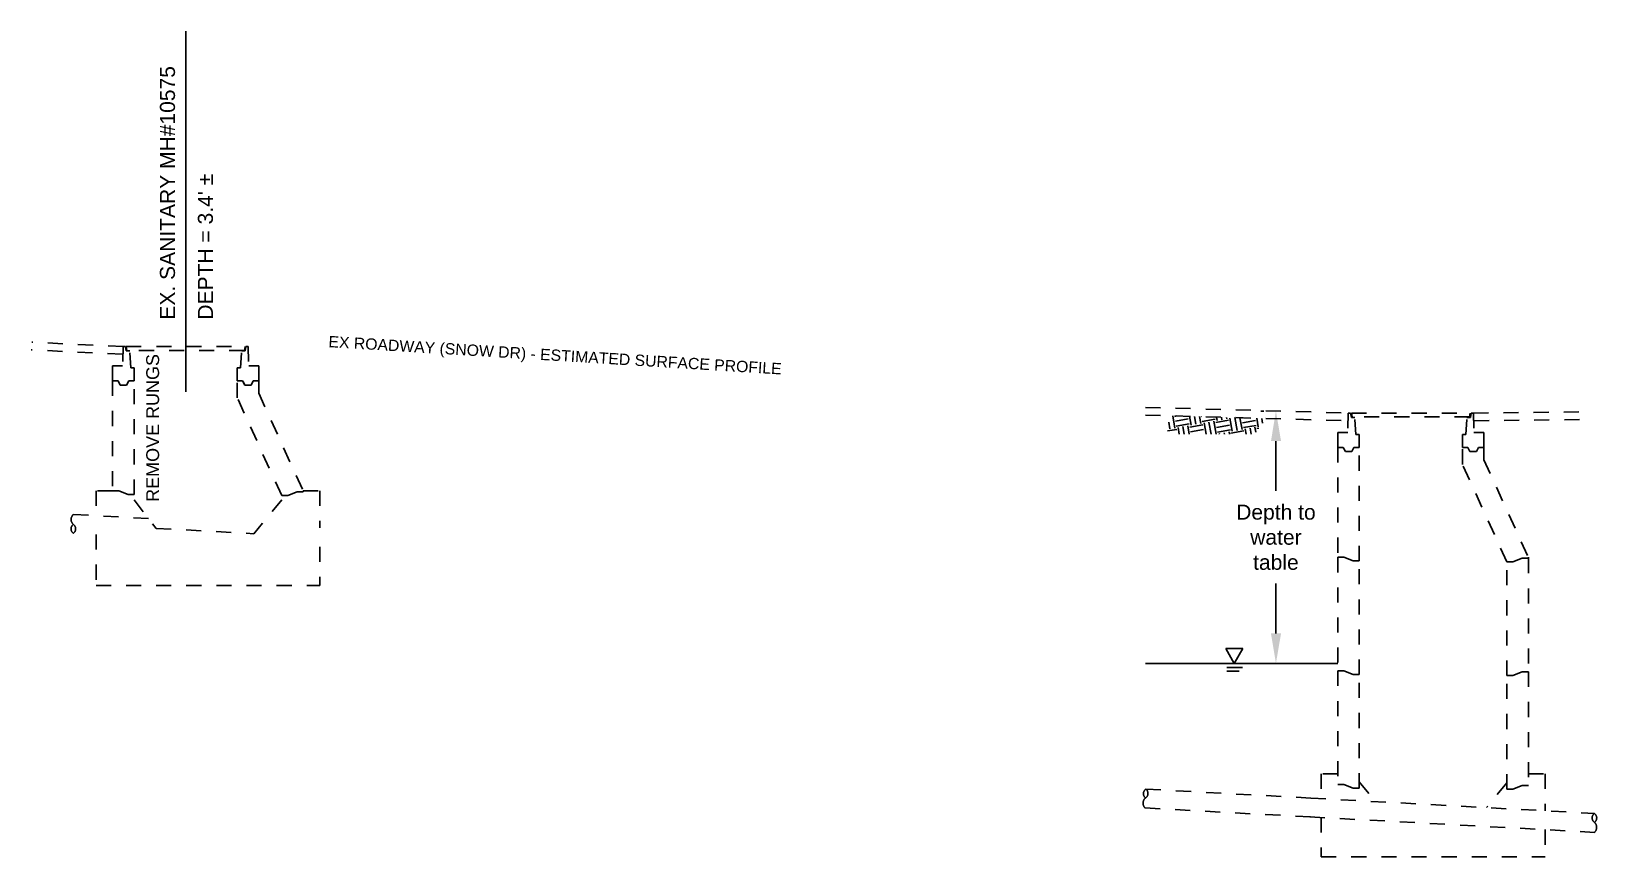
# Model space of a CAD drawing. Header units: inches. Extents: x 11.3 to 39.1, y 4.3 to 73.9.
# Drawn here: x 11.28 to 21.67, y 30.58 to 36.06 of the extents above; entities that cross this region are included whole.
import ezdxf

# ---------------------------------------------------------------- set-up
doc = ezdxf.new("R2010")
doc.units = ezdxf.units.IN
doc.header["$LTSCALE"] = 0.1
doc.header["$MEASUREMENT"] = 0
doc.linetypes.add('HIDDEN', pattern=[0.375, 0.25, -0.125])
doc.layers.add('DIM_ANNO', color=4, linetype='Continuous')
doc.layers.add('EXISTING_FEATURE', color=7, linetype='HIDDEN')
doc.styles.get("Standard").update_dxf_attribs({"font": 'arial.ttf', "height": 0.1})
doc.dimstyles.get("Standard").update_dxf_attribs({"dimtxt": 0.1, "dimasz": 0.2, "dimexe": 0.1, "dimexo": 0.08, "dimgap": 0.09, "dimtad": 0, "dimtih": 1, "dimtoh": 1, "dimdec": 4, "dimzin": 0, "dimdsep": 46, "dimtxsty": 'Standard', "dimcen": 0.5, "dimadec": 0, "dimazin": 0, "dimtfac": 1, "dimtdec": 4, "dimtofl": 0, "dimtmove": 0, "dimatfit": 3, "dimfxl": 1, "dimtolj": 1, "dimtzin": 0, "dimarcsym": 0})

# ---------------------------------------------------------------- blocks, each defined once
blk = doc.blocks.new('*D14')
at = {"layer": 'Defpoints', "color": 0, "transparency": 16777216}
for p in [(19.544, 33.537), (19.544, 31.86), (19.704, 31.86)]:
    blk.add_point(p, dxfattribs=at)
at = {"layer": 'DIM_ANNO', "color": 0, "lineweight": -2, "transparency": 16777216}
for p, q in [((19.464, 33.537), (19.444, 33.537)), ((19.544, 33.337), (19.544, 33.006)), ((19.544, 32.06), (19.544, 32.391)), ((19.624, 31.86), (19.444, 31.86))]:
    blk.add_line(p, q, dxfattribs=at)
at = {"layer": 'DIM_ANNO', "color": 0, "transparency": 16777216}
for points in [[(19.511, 33.337), (19.578, 33.337), (19.544, 33.537)], [(19.511, 32.06), (19.578, 32.06), (19.544, 31.86)]]:
    blk.add_solid(points, dxfattribs=at)
at = {"layer": 'DIM_ANNO', "color": 0, "transparency": 16777216, "insert": (19.544, 32.698), "char_height": 0.1, "attachment_point": 5}
blk.add_mtext('\\A1;Depth to\\Pwater\\Ptable', dxfattribs=at)

msp = doc.modelspace()

# ---------------------------------------------------------------- hatches: boundary and pattern name
at = {"layer": 'DIM_ANNO'}
h = msp.add_hatch(dxfattribs=at)
h.set_pattern_fill('EARTH', color=256, scale=0.35, angle=10)
h.set_pattern_definition([(10, (0, -5.6104), (0.07097646, 0.1013649), [0.0875, -0.0875]), (10, (-0.0057, -5.57809), (0.07097646, 0.1013649), [0.0875, -0.0875]), (10, (-0.0114, -5.54577), (0.07097646, 0.1013649), [0.0875, -0.0875]), (100, (-0.00252, -5.5331), (-0.1013649, 0.07097646), [0.0875, -0.0875]), (100, (0.02979, -5.5274), (-0.1013649, 0.07097646), [0.0875, -0.0875]), (100, (0.062104, -5.52171), (-0.1013649, 0.07097646), [0.0875, -0.0875])])
h.paths.add_polyline_path([(19.48048, 33.48741), (18.83824, 33.50541), (18.82159, 33.38377), (19.39988, 33.38377)])

# ---------------------------------------------------------------- linework, layer by layer
for p, q in [((12.30224, 33.66401), (12.30224, 36.05977)), ((19.32414, 31.95953), (19.21018, 31.95953)), ((19.95525, 31.85979), (18.67767, 31.85979)), ((19.21837, 31.83262), (19.32279, 31.83262)), ((19.21837, 31.80805), (19.30027, 31.80805))]:
    msp.add_line(p, q, dxfattribs=at)
for points in [[(19.26716, 31.85979), (19.21018, 31.95953)], [(19.26716, 31.85979), (19.32414, 31.95953)]]:
    msp.add_lwpolyline(points, dxfattribs=at)
at = {"layer": 'EXISTING_FEATURE'}
for p, q in [((11.8828, 33.91411), (11.27686, 33.94309)), ((11.88666, 33.96537), (11.27932, 33.99441)), ((18.67767, 33.56132), (20.02466, 33.52358)), ((18.67767, 33.50991), (20.02326, 33.4722)), ((20.85582, 33.52358), (21.63356, 33.53253)), ((20.85974, 33.47223), (21.64177, 33.48123)), ((11.81724, 33.007), (11.70657, 33.007)), ((11.70657, 33.007), (11.70657, 32.84177)), ((13.0826, 33.007), (13.19327, 33.007)), ((13.19327, 33.007), (13.19327, 32.76106)), ((11.95969, 32.94658), (12.1052, 32.75737)), ((12.94015, 32.94658), (12.75497, 32.7221)), ((12.94015, 32.94658), (12.75497, 32.7221)), ((11.55608, 32.84994), (12.05483, 32.82286)), ((12.1052, 32.75737), (12.75497, 32.7221)), ((11.70657, 32.71644), (11.70657, 32.37839)), ((13.19327, 32.63573), (13.19327, 32.37839)), ((11.70657, 32.37839), (13.19327, 32.37839)), ((19.84458, 31.1269), (19.84458, 30.96167)), ((19.95525, 31.1269), (19.84458, 31.1269)), ((21.2206, 31.1269), (21.33128, 31.1269)), ((21.33128, 31.1269), (21.33128, 30.88096)), ((18.68044, 31.02495), (19.775, 30.96545)), ((20.0977, 31.07287), (20.2056, 30.94207)), ((21.07816, 31.06648), (20.94253, 30.90206)), ((18.67456, 30.89976), (19.775, 30.84012)), ((19.775, 30.96545), (21.65942, 30.86315)), ((19.7682, 30.84049), (21.65942, 30.73782)), ((19.84458, 30.83634), (19.84458, 30.57601)), ((21.33128, 30.75563), (21.33128, 30.57601)), ((19.84458, 30.57601), (21.33128, 30.57601))]:
    msp.add_line(p, q, dxfattribs=at)
for points in [[(11.93027, 33.93683), (11.90722, 33.93683), (11.90187, 33.96537), (11.88666, 33.96537), (11.88315, 33.83714), (11.81724, 33.83714), (11.81724, 33.82293), (11.81724, 33.73745), (11.85288, 33.73745), (11.86709, 33.70905), (11.90984, 33.70905), (11.92403, 33.73745), (11.95969, 33.73745), (11.95969, 33.80875), (11.95969, 33.82293), (11.9375, 33.82293)], [(11.91229, 33.93921), (11.90738, 33.96537), (12.69709, 33.96537), (12.69218, 33.93921)], [(12.67421, 33.93683), (12.69725, 33.93683), (12.7026, 33.96537), (12.71781, 33.96537), (12.72132, 33.83714), (12.78723, 33.83714), (12.78723, 33.82293), (12.78723, 33.73745), (12.75159, 33.73745), (12.73738, 33.70905), (12.69463, 33.70905), (12.68044, 33.73745), (12.64478, 33.73745), (12.64478, 33.80875), (12.64478, 33.82293), (12.66697, 33.82293)], [(20.06827, 33.49504), (20.04523, 33.49504), (20.03987, 33.52358), (20.02466, 33.52358), (20.02116, 33.39535), (19.95525, 33.39535), (19.95525, 33.38113), (19.95525, 33.29566), (19.99088, 33.29566), (20.0051, 33.26726), (20.04785, 33.26726), (20.06203, 33.29566), (20.0977, 33.29566), (20.0977, 33.36695), (20.0977, 33.38113), (20.07551, 33.38113)], [(20.05029, 33.49741), (20.04539, 33.52358), (20.8351, 33.52358), (20.83019, 33.49741)], [(20.81221, 33.49504), (20.83525, 33.49504), (20.84061, 33.52358), (20.85582, 33.52358), (20.85932, 33.39535), (20.92523, 33.39535), (20.92523, 33.38113), (20.92523, 33.29566), (20.8896, 33.29566), (20.87539, 33.26726), (20.83263, 33.26726), (20.81845, 33.29566), (20.78279, 33.29566), (20.78279, 33.36695), (20.78279, 33.38113), (20.80498, 33.38113)]]:
    msp.add_lwpolyline(points, close=True, dxfattribs=at)
for points in [[(11.81724, 33.82293), (11.81724, 33.83714)], [(11.95969, 33.82293), (11.95969, 33.80875)], [(12.64478, 33.82293), (12.64478, 33.80875)], [(12.78723, 33.82293), (12.78723, 33.83714)], [(11.95969, 33.73745), (11.92403, 33.73745), (11.91694, 33.72324), (11.90984, 33.70905), (11.86709, 33.70905), (11.85288, 33.73745), (11.81724, 33.73745)], [(11.81724, 33.73745), (11.81724, 33.007), (11.85724, 33.007), (11.91969, 32.98248), (11.95969, 32.98248), (11.95969, 33.73745)], [(12.64478, 33.73745), (12.68044, 33.73745), (12.68754, 33.72324), (12.69463, 33.70905), (12.73738, 33.70905), (12.75159, 33.73745), (12.78723, 33.73745)], [(12.78723, 33.73745), (12.78723, 33.65541), (13.0826, 33.007), (13.0826, 33.00061), (13.0426, 33.00061), (12.98015, 32.97608), (12.94015, 32.97608), (12.64478, 33.6245), (12.64478, 33.73745)], [(19.95525, 33.38113), (19.95525, 33.39535)], [(20.0977, 33.38113), (20.0977, 33.36695)], [(20.78279, 33.38113), (20.78279, 33.36695)], [(20.92523, 33.38113), (20.92523, 33.39535)], [(20.0977, 33.29566), (20.06203, 33.29566), (20.05494, 33.28144), (20.04785, 33.26726), (20.0051, 33.26726), (19.99088, 33.29566), (19.95525, 33.29566)], [(19.95525, 33.29566), (19.95525, 32.5652), (19.99525, 32.5652), (20.0577, 32.54068), (20.0977, 32.54068), (20.0977, 33.29566)], [(20.78279, 33.29566), (20.81845, 33.29566), (20.82554, 33.28144), (20.83263, 33.26726), (20.87539, 33.26726), (20.8896, 33.29566), (20.92523, 33.29566)], [(20.92523, 33.29566), (20.92523, 33.21361), (21.2206, 32.5652), (21.2206, 32.55881), (21.18061, 32.55881), (21.11815, 32.53429), (21.07816, 32.53429), (20.78279, 33.1827), (20.78279, 33.29566)], [(19.95525, 32.5652), (19.95525, 31.81023), (19.99525, 31.81023), (20.0577, 31.78571), (20.0977, 31.78571), (20.0977, 32.54068)], [(21.2206, 32.55881), (21.2206, 31.80384), (21.18061, 31.80384), (21.11815, 31.77931), (21.07816, 31.77931), (21.07816, 32.53429)], [(19.95525, 31.81023), (19.95525, 31.05526), (19.99525, 31.05526), (20.0577, 31.03074), (20.0977, 31.03074), (20.0977, 31.78571)], [(21.2206, 31.80384), (21.2206, 31.04886), (21.18061, 31.04886), (21.11815, 31.02434), (21.07816, 31.02434), (21.07816, 31.77931)]]:
    msp.add_lwpolyline(points, dxfattribs=at)
for points in [[(11.55608, 32.7836, 0.51304756), (11.55608, 32.72461, 0.51304756)], [(18.67767, 30.96602, -0.51304756), (18.68044, 31.02495, -0.51304756)], [(21.65942, 30.80415, 0.51304756), (21.65942, 30.86315, 0.51304756)]]:
    msp.add_lwpolyline(points, format="xyb", close=True, dxfattribs=at)
for points in [[(11.55608, 32.84994, 0.45066754), (11.55608, 32.7836)], [(18.67456, 30.89976, -0.45066754), (18.67767, 30.96602)], [(21.65942, 30.73782, 0.45066754), (21.65942, 30.80415)]]:
    msp.add_lwpolyline(points, format="xyb", dxfattribs=at)

# ---------------------------------------------------------------- texts
at = {"layer": 'DIM_ANNO'}
for s, height, rotation, p in [('EX. SANITARY MH#10575', 0.1, 90, (12.23123, 34.14397)), ("DEPTH = 3.4' ±", 0.1, 90, (12.48329, 34.14397)), ('EX ROADWAY (SNOW DR) - ESTIMATED SURFACE PROFILE ', 0.075, 356.539916, (13.24882, 33.96172)), ('REMOVE RUNGS', 0.0855, 90, (12.12571, 32.93358))]:
    msp.add_text(s, height=height, rotation=rotation, dxfattribs=at).set_placement(p)

# ---------------------------------------------------------------- dimensions: what is measured, and where the dimension line sits
dim = msp.add_linear_dim(base=(19.5443, 31.85979), p1=(19.5443, 33.53704), p2=(19.7039, 31.85979), angle=90, text='Depth to\\Pwater\\Ptable', dimstyle='Standard', dxfattribs=at)
dim.commit()
dim.dimension.update_dxf_attribs({"geometry": '*D14', "text_midpoint": (19.5443, 32.69841)})

doc.saveas('drawing.dxf')
